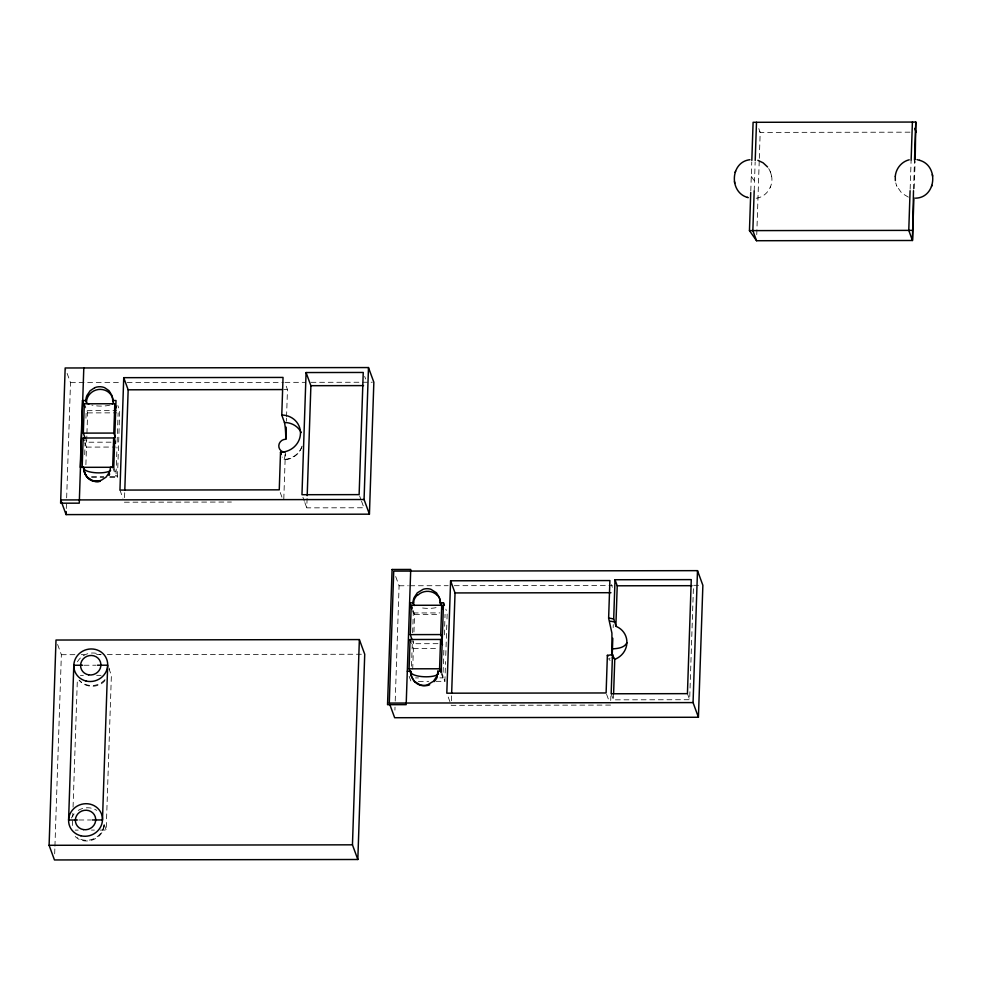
<?xml version="1.0" encoding="UTF-8"?>
<svg xmlns="http://www.w3.org/2000/svg" width="982" height="982" viewBox="0 0 982 982"><rect width="100%" height="100%" fill="white"/><g stroke="black" fill="none" stroke-linecap="round" stroke-linejoin="round"><path stroke-width="0.74" stroke-dasharray="4.91 3.68" d="M54.673 853.824L54.882 847.699M54.931 846.165L61.363 654.699L57.459 644.032M66.297 508.529L66.445 503.987M66.653 497.911L70.508 382.649L65.634 369.318M84.722 454.666L85.127 442.526M85.937 418.246L86.195 410.66L116.662 410.623M72.447 825.531L72.852 813.268M73.061 807.143L77.345 679.961M85.888 464.695L86.477 447.105L84.575 441.9M111.04 442.182L86.637 442.219L86.882 434.891M86.932 433.418L87.631 412.894L84.771 405.1M109.898 476.393L115.999 476.38L116.981 447.055M117.14 442.17L118.135 412.845M109.849 477.399L117.472 477.387L119.706 410.611L117.865 405.566M100.287 830.085L106.191 830.072L111.383 675.309L109.076 669M124.542 497.653L124.751 491.577M285.136 454.568A19.444 2.197 89.9 0 1 283.209 459.441L282.3 457.096M283.798 498.954L285.369 452.297M286.413 421.18L286.511 418.16M286.56 416.663L287.468 389.572L285.001 382.82M361.536 501.188L363.941 507.768L306.777 507.854L307.133 497.162M394.911 710.133L395.01 707.101M395.218 701.038L399.085 585.775L395.181 575.108M411.519 666.177L412.28 643.37M412.636 632.727L413.299 612.964L412.379 610.436M412.71 669.123L413.397 648.599L411.495 643.394M437.96 643.676L413.557 643.713L413.655 640.78M413.95 631.978L414.551 614.388L413.115 610.485M439.862 677.875L442.919 677.875L443.901 648.55M444.367 634.875L445.055 614.339M436.057 681.336L444.895 681.324L445.558 661.561M445.767 655.485L446.785 625.068M446.994 618.991L447.203 612.915L445.816 609.122M451.413 700.78L451.61 694.704M610.718 700.534L610.865 695.98M613.161 627.621L613.271 624.589M693.39 588.721L689.659 699.712L613.394 699.835L613.541 695.33M750.788 190.95L751.77 161.969M754.188 190.95L755.158 161.956M756.754 234.624L759.27 159.87M759.319 158.335L760.191 132.398L758.804 128.605M910.154 189.182L911.124 160.201M913.542 189.182L914.512 160.189M914.205 188.618L915.138 161.158M104.067 824.499C104.423 839.671 82.832 847.098 73.822 834.835M756.177 198.254C766.488 197.026 773.534 186.126 771.631 176.208M770.661 186.42L770.195 187.55M302.088 446.147C299.792 454.138 291.875 459.822 283.614 459.822M104.964 680.612C98.458 688.37 85.201 688.087 79.014 680.072M909.995 132.177L760.191 132.398L758.62 130.152M70.508 382.649L121.068 382.575M127.194 382.575L283.467 382.354M284.989 382.354L304.911 382.329M311.036 382.317L372.313 382.231M284.08 389.572L287.468 389.572M87.631 412.894L116.612 412.845M86.477 447.105L115.459 447.055M91.596 476.417L103.797 476.393M91.572 477.424L103.761 477.412M124.395 502.207L231.396 502.048M399.085 585.775L408.291 585.751M409.825 585.751L448.185 585.702M454.322 585.689L612.351 585.444M693.66 585.321L701.332 585.309M413.299 612.964L439.826 612.915M414.551 614.388L438.954 614.351M413.397 648.599L437.8 648.562M61.363 654.699L75.16 654.675M81.285 654.663L84.354 654.663M96.604 654.638L101.207 654.638M107.333 654.626L361.658 654.245M84.108 665.244L95.905 665.219M80.438 675.358L83.384 675.358M96.653 675.334L101.072 675.334M415.46 677.911L418.516 677.911M418.369 681.373L428.692 681.348M610.558 705.088L451.254 705.334L447.301 694.544M78.904 819.995L90.7 819.982M75.233 830.121L78.192 830.109M91.449 830.097L94.395 830.085M610.092 660.469L608.791 659.106M908.362 197.124L901.709 193.11L896.836 186.187M751.279 176.453L754.827 181.51M768.71 168.56L770.269 171.543M895.756 182.934L896.591 185.586M770.514 172.145L771.656 176.318M896.492 185.365L896.934 186.445M770.17 171.285L770.612 172.366M687.437 693.648L689.659 699.712M611.381 584.597L612.363 587.297M611.172 693.771L613.394 699.835M606.606 694.311L609.073 701.05M364.678 376.401L365.648 379.027M441.2 671.222L444.895 681.324M441.483 673.971L442.919 677.875M359.608 495.935L361.057 499.875M412.612 641.111L413.557 643.713M409.15 676.328L411.004 681.385M302.935 497.334L304.371 501.274M304.85 502.588L306.777 507.854M280.238 492.534L282.215 497.923M113.777 467.272L117.472 477.387M112.66 467.285L115.999 476.38M119.951 490.079L122.91 498.169M85.692 439.617L86.637 442.219M104.338 825.015L106.191 830.072M109.235 668.153L109.272 669.749M103.846 825.469A17.062 16.191 -20.1 0 1 77.283 837.683M71.465 818.055A17.062 16.191 -20.1 0 1 74.202 813.783M78.204 810.408A17.062 16.191 -20.1 0 1 96.752 810.383M105.037 679.519A17.062 16.191 -20.1 0 1 79.849 680.808M77.418 661.819A17.062 16.191 -20.1 0 1 100.495 654.785M436.045 607.649A13.65 4.026 1.9 0 1 420.603 607.674M610.067 658.222A18.167 17.234 -20.1 0 1 608.803 658.345M109.984 405.05A13.601 4.014 1.9 0 1 91.829 405.075M301.818 446.908A19.345 18.351 -20.1 0 1 283.209 459.441"/><path stroke-width="1.47" d="M611.982 655.08L611.909 633.083L608.631 618.181L609.896 580.558L450.591 580.792L446.81 693.194L606.115 692.961L607.379 655.325A18.167 17.234 -20.1 0 0 612.498 654.38L613.615 657.412A18.167 17.234 -20.1 0 1 612.314 657.793M49.1 845.293L55.999 640.031L359.363 639.577L364.727 654.233L357.829 859.496L54.464 859.95L49.1 845.293L352.452 844.827L357.829 859.496M83.801 367.955L79.26 503.165L60.614 503.189L65.168 367.98L368.483 367.563L373.847 382.231L369.428 514.175L66.089 514.605L66.199 511.561M86.465 401.073L86.391 402.068L85.839 400.546L82.488 400.546L80.254 467.322L83.593 467.322L84.157 468.831A13.49 12.803 -20.1 0 0 100.164 481.352M83.151 438.009L82.157 467.322L112.66 467.285L113.654 437.96L83.151 438.009L84.096 440.599M85.213 438.316L83.31 433.111L84.292 403.798L114.796 403.749L116.232 407.653M115.238 436.965L113.814 433.074L114.796 403.749M123.732 377.677L119.951 490.079L279.256 489.834L280.521 452.211A19.444 18.449 -20.1 0 0 300.467 433.602A19.444 18.449 -20.1 0 0 281.773 415.055L283.037 377.432L123.732 377.677L128.163 389.805L124.8 490.055M284.375 452.223A6.837 6.493 -20.1 0 1 278.827 445.3A6.837 6.493 -20.1 0 1 285.799 439.236A19.444 2.197 89.9 0 0 284.449 422.493L281.773 415.055M285.799 439.236L286.204 427.195M306.077 372.546L301.965 494.707L359.13 494.621L363.242 372.46L306.077 372.546L310.889 385.693L307.194 495.64M352.452 844.827L359.363 639.577M369.428 514.175L364.064 499.519L368.483 367.563M389.289 703.063L393.721 571.107L697.502 570.652L702.867 585.309L698.423 717.265L394.654 717.719L389.289 703.063L693.059 702.596L698.423 717.265M411.458 675.321L409.077 668.816L410.071 639.503L440.574 639.454L442.477 644.658M412.133 639.81L410.231 634.618L411.213 605.293L441.716 605.243L443.152 609.147M441.016 672.67L439.58 668.779L440.574 639.454M442.158 638.472L440.734 634.568L441.716 605.243M414.502 605.489A13.65 4.026 1.9 0 1 413.52 604.274L412.992 602.838A15.921 15.111 -20.1 0 1 414.122 597.633L417.301 592.833L423.279 589.237A12.631 11.98 -20.1 0 1 430.742 589.225L436.474 592.809L439.335 597.596A15.921 15.111 -20.1 0 1 440.108 602.801L443.496 602.801L441.2 671.222L437.8 671.222A15.921 15.111 -20.1 0 1 436.683 676.426L433.504 681.226L427.526 684.835A12.631 11.98 -20.1 0 1 420.063 684.847L414.33 681.25L411.47 676.463A15.921 15.111 -20.1 0 1 410.697 671.258L407.309 671.271M451.659 693.182L455.034 592.932L450.591 580.792M612.24 654.969L612.805 638.263M612.498 654.38L611.172 693.771L687.437 693.648L691.267 579.613L615.014 579.736L613.689 619.126L614.793 622.158A44.288 5.008 89.9 0 1 615.874 626.307L616.782 626.676A18.548 17.59 -20.1 0 1 626.884 642.793C624.392 647.973 617.531 648.55 612.449 648.881M613.603 693.832L614.757 659.315A44.288 5.008 89.9 0 1 613.615 657.4M615.861 626.32L617.224 585.8L615.014 579.736M693.059 702.596L697.502 570.652M913.898 197.775L912.462 240.492L756.545 240.725L749.462 230.623L750.739 192.484M751.819 160.434L753.096 122.296L915.801 122.05L915.187 159.624M754.188 190.95L752.85 230.623L756.545 240.725M755.207 160.434L756.496 122.284M910.093 190.717L908.767 230.389L912.462 240.492L913.493 190.704M911.124 160.201L912.401 122.05M914.512 160.189L915.801 122.05M895.277 176.416L895.338 180.59M895.289 176.281C895.928 168.609 901.636 161.576 909.209 159.808M413.79 602.138L413.618 603.095A12.68 11.539 49.5 0 0 413.643 604.298M749.929 159.722C730.277 161.858 728.939 192.288 747.486 197.419M915.482 198.168C936.227 197.848 939.087 165.651 919.618 160.311M735.15 172.378L735.555 171.273M931.955 185.352L931.55 186.457M417.669 595.276L417.829 595.129A13.65 12.901 -20.3 0 1 437.002 595.104L437.15 595.252M94.751 387.681L90.099 390.775L86.956 395.464A15.393 14.607 -20.1 0 0 85.839 400.546M614.879 659.278L615.702 658.959A18.548 17.59 -20.1 0 0 626.884 642.805M749.462 230.623L912.155 230.377M310.889 385.693L363.536 385.607M128.163 389.805L282.558 389.572M94.751 387.681A12.68 12.03 -20.1 0 1 104.62 387.669L109.063 390.738L111.887 395.427A15.393 14.607 -20.1 0 1 112.66 400.509L116.011 400.509L113.777 467.272L110.414 467.285A15.393 14.607 -20.1 0 1 109.297 472.367L106.154 477.056L101.502 480.124A12.68 12.03 -20.1 0 1 91.645 480.149L87.202 477.08L84.366 472.403A15.393 14.607 -20.1 0 1 83.605 467.322M83.31 433.111L113.814 433.074M364.064 499.519L60.724 499.936L66.089 514.605M617.224 585.8L691.966 585.689M455.034 592.932L610.951 592.698M412.992 602.838L409.604 602.85L411.912 609.171M410.231 634.618L440.734 634.568M82.635 665.244L73.797 665.256L68.593 820.007L77.431 819.995M97.378 665.219L107.689 665.207L102.484 819.958L92.173 819.97M409.077 668.816L439.58 668.779M916.992 159.612L919.741 160.361M767.58 166.989L763.1 162.803L757.871 160.324M747.363 197.37L748.235 197.652M414.785 681.852L414.907 681.987A13.65 12.987 -19.9 0 0 429.699 684.773M914.721 128.372L916.108 132.165M607.379 655.325L607.797 656.467M443.496 602.801L444.429 605.329M440.108 602.801L440.636 604.237A13.65 4.026 1.9 0 1 440.537 605.452M437.8 671.222L438.328 672.658A13.65 4.026 1.9 0 1 426.286 676.807A13.65 4.026 1.9 0 1 411.225 672.695L410.697 671.258M411.213 605.293L412.17 607.895M410.071 639.503L411.016 642.093M280.521 452.211L281.355 454.482M112.66 400.509L113.2 401.982M113.654 437.96L115.557 443.152M82.488 400.546L84.808 406.867M932.654 176.073L932.348 174.55M734.45 181.658L734.757 183.18M411.348 674.88L411.237 673.898M438.119 672.682A12.68 10.336 -62.3 0 1 438.009 673.861M608.631 618.181A18.167 17.234 -20.1 0 1 613.689 619.126M609.748 621.213A18.167 17.234 -20.1 0 1 614.793 622.158M413.496 602.101A13.552 12.668 -14.2 0 1 417.387 595.018M437.321 595.104A13.552 12.815 -17.8 0 1 440.439 601.45M440.906 602.985A12.68 10.814 -57.2 0 1 440.943 604.2M411.053 673.898A12.68 11.821 40.5 0 1 411.053 672.682M437.297 676.88A13.552 12.999 -27.5 0 1 434.081 681.643M414.809 681.79A13.552 12.889 -22.5 0 1 411.2 674.904M110.61 470.39A13.601 4.014 1.9 0 1 96.31 472.796A13.601 4.014 1.9 0 1 84.047 468.831M113.323 402.031A13.601 4.014 1.9 0 1 112.279 404.056M88.822 404.093A13.601 4.014 1.9 0 1 86.293 402.068M284.449 422.493A19.345 18.351 -20.1 0 1 301.204 432.497M86.526 401.233A13.429 12.741 -20.1 0 1 100.348 389.375A13.429 12.741 -20.1 0 1 113.139 401.429M109.591 474.11A13.49 12.803 -20.1 0 1 109.063 475.067M109.493 474.036A13.441 12.754 -20.1 0 1 108.965 474.969M100.152 481.155A13.441 12.754 -20.1 0 1 84.194 468.831M392.088 569.486L387.534 704.695L406.18 704.659L410.722 569.45L392.088 569.486M80.905 835.792A17.062 16.191 -20.1 0 0 101.981 815.477A17.062 16.191 -20.1 0 0 73.736 808.677A17.062 16.191 -20.1 0 0 80.905 835.792M83.531 829.63A10.237 9.71 -20.1 0 0 95.18 816.558A10.237 9.71 -20.1 0 0 77.909 813.771A10.237 9.71 -20.1 0 0 83.531 829.63M86.097 681.042A17.062 16.191 -20.1 0 0 107.185 660.726A17.062 16.191 -20.1 0 0 78.941 653.926A17.062 16.191 -20.1 0 0 86.097 681.042M88.736 674.867A10.237 9.71 -20.1 0 0 100.385 661.794A10.237 9.71 -20.1 0 0 83.114 659.02A10.237 9.71 -20.1 0 0 88.736 674.867"/></g></svg>
